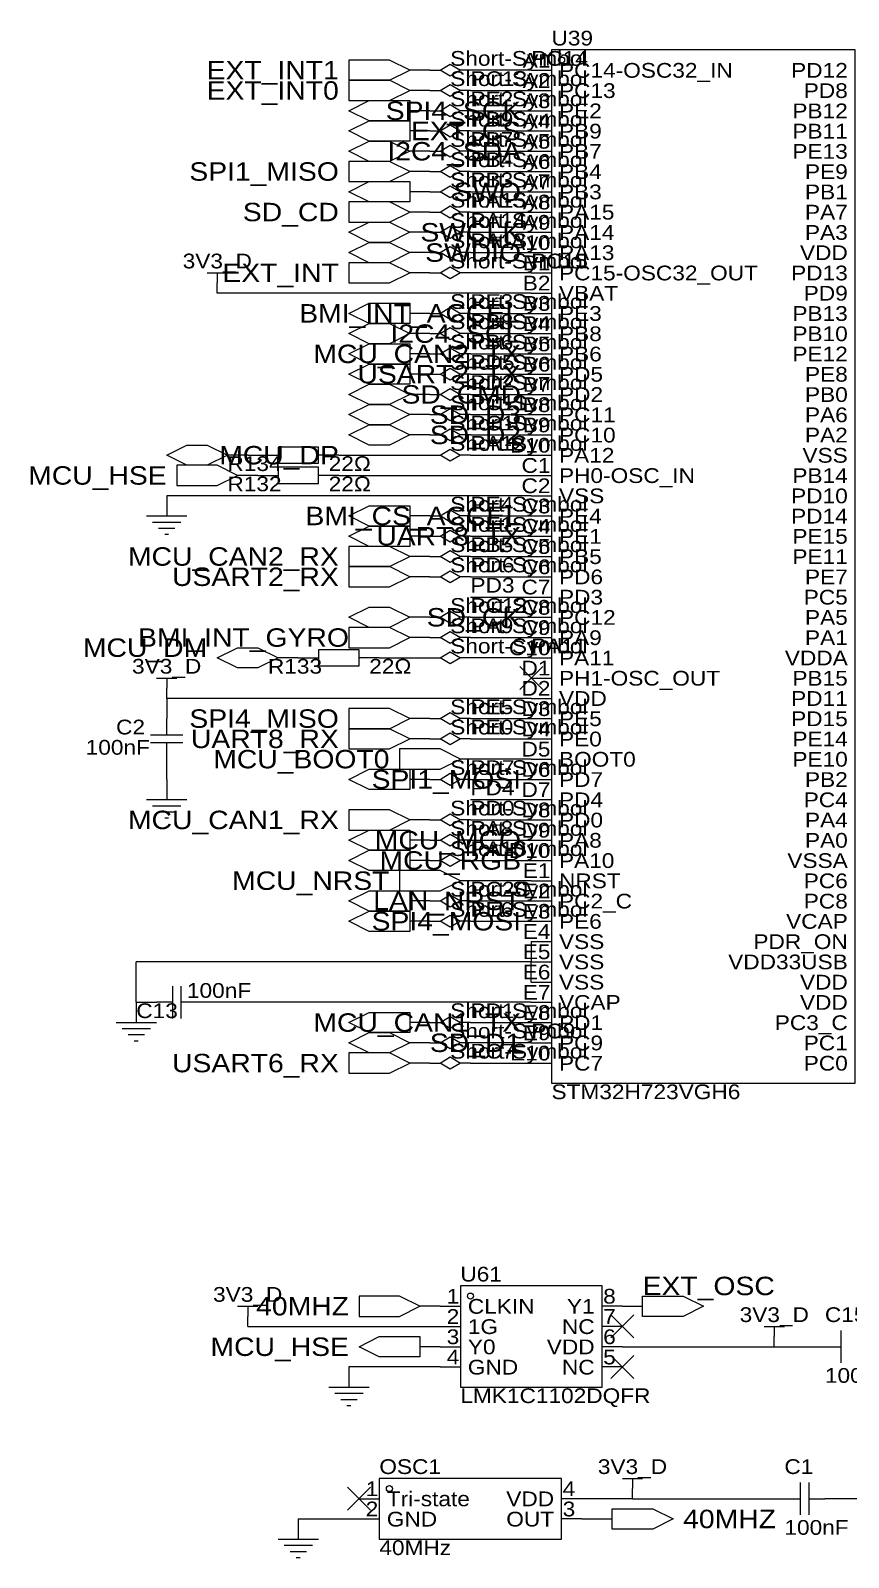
# Model space of a CAD drawing. Header units: millimetres. Extents: x -2 to 296, y 13 to 204.
# Drawn here: x -1.8 to 100.7, y 13 to 204.4 of the extents above; entities that cross this region are included whole.
import ezdxf
from ezdxf.enums import TextEntityAlignment as Align

# ---------------------------------------------------------------- set-up
doc = ezdxf.new("R2010")
doc.units = ezdxf.units.MM
doc.header["$MEASUREMENT"] = 0
doc.styles.get("Standard").update_dxf_attribs({"font": 'arial.ttf'})

msp = doc.modelspace()

# ---------------------------------------------------------------- linework, layer by layer
at = {"color": 1, "true_color": 0xa00000}
for points in [[(63.5, 201.93), (63.5, 72.39), (101.6, 72.39), (101.6, 201.93)], [(45.72, 199.39), (43.18, 200.66), (38.1, 200.66), (38.1, 198.12), (43.18, 198.12)], [(49.53, 199.39), (50.8, 200.15), (52.07, 199.39), (50.8, 198.63)], [(45.72, 196.85), (43.18, 198.12), (38.1, 198.12), (38.1, 195.58), (43.18, 195.58)], [(49.53, 196.85), (50.8, 197.61), (52.07, 196.85), (50.8, 196.09)], [(45.72, 193.04), (40.64, 193.04), (38.1, 194.31), (40.64, 195.58), (45.72, 195.58)], [(49.53, 194.31), (50.8, 195.07), (52.07, 194.31), (50.8, 193.55)], [(45.72, 190.5), (40.64, 190.5), (38.1, 191.77), (40.64, 193.04), (45.72, 193.04)], [(49.53, 191.77), (50.8, 192.53), (52.07, 191.77), (50.8, 191.01)], [(45.72, 189.23), (43.18, 187.96), (40.64, 187.96), (38.1, 189.23), (40.64, 190.5), (43.18, 190.5)], [(49.53, 189.23), (50.8, 189.99), (52.07, 189.23), (50.8, 188.47)], [(45.72, 186.69), (43.18, 187.96), (38.1, 187.96), (38.1, 185.42), (43.18, 185.42)], [(49.53, 186.69), (50.8, 187.45), (52.07, 186.69), (50.8, 185.93)], [(45.72, 182.88), (40.64, 182.88), (38.1, 184.15), (40.64, 185.42), (45.72, 185.42)], [(49.53, 184.15), (50.8, 184.91), (52.07, 184.15), (50.8, 183.39)], [(45.72, 181.61), (43.18, 182.88), (38.1, 182.88), (38.1, 180.34), (43.18, 180.34)], [(49.53, 181.61), (50.8, 182.37), (52.07, 181.61), (50.8, 180.85)], [(45.72, 179.07), (43.18, 177.8), (40.64, 177.8), (38.1, 179.07), (40.64, 180.34), (43.18, 180.34)], [(49.53, 179.07), (50.8, 179.83), (52.07, 179.07), (50.8, 178.31)], [(45.72, 176.53), (43.18, 175.26), (40.64, 175.26), (38.1, 176.53), (40.64, 177.8), (43.18, 177.8)], [(49.53, 176.53), (50.8, 177.29), (52.07, 176.53), (50.8, 175.77)], [(45.72, 173.99), (43.18, 175.26), (38.1, 175.26), (38.1, 172.72), (43.18, 172.72)], [(49.53, 173.99), (50.8, 174.75), (52.07, 173.99), (50.8, 173.23)], [(45.72, 167.64), (40.64, 167.64), (38.1, 168.91), (40.64, 170.18), (45.72, 170.18)], [(49.53, 168.91), (50.8, 169.67), (52.07, 168.91), (50.8, 168.15)], [(45.72, 166.37), (43.18, 165.1), (40.64, 165.1), (38.1, 166.37), (40.64, 167.64), (43.18, 167.64)], [(49.53, 166.37), (50.8, 167.13), (52.07, 166.37), (50.8, 165.61)], [(45.72, 162.56), (40.64, 162.56), (38.1, 163.83), (40.64, 165.1), (45.72, 165.1)], [(49.53, 163.83), (50.8, 164.59), (52.07, 163.83), (50.8, 163.07)], [(45.72, 160.02), (40.64, 160.02), (38.1, 161.29), (40.64, 162.56), (45.72, 162.56)], [(49.53, 161.29), (50.8, 162.05), (52.07, 161.29), (50.8, 160.53)], [(45.72, 158.75), (43.18, 157.48), (40.64, 157.48), (38.1, 158.75), (40.64, 160.02), (43.18, 160.02)], [(49.53, 158.75), (50.8, 159.51), (52.07, 158.75), (50.8, 157.99)], [(45.72, 156.21), (43.18, 154.94), (40.64, 154.94), (38.1, 156.21), (40.64, 157.48), (43.18, 157.48)], [(49.53, 156.21), (50.8, 156.97), (52.07, 156.21), (50.8, 155.45)], [(45.72, 153.67), (43.18, 152.4), (40.64, 152.4), (38.1, 153.67), (40.64, 154.94), (43.18, 154.94)], [(49.53, 153.67), (50.8, 154.43), (52.07, 153.67), (50.8, 152.91)], [(22.86, 151.13), (20.32, 149.86), (17.78, 149.86), (15.24, 151.13), (17.78, 152.4), (20.32, 152.4)], [(34.29, 150.11), (34.29, 152.15), (29.21, 152.15), (29.21, 150.11)], [(49.53, 151.13), (50.8, 151.89), (52.07, 151.13), (50.8, 150.37)], [(24.13, 148.59), (21.59, 149.86), (16.51, 149.86), (16.51, 147.32), (21.59, 147.32)], [(34.29, 147.57), (34.29, 149.61), (29.21, 149.61), (29.21, 147.57)], [(45.72, 142.24), (40.64, 142.24), (38.1, 143.51), (40.64, 144.78), (45.72, 144.78)], [(49.53, 143.51), (50.8, 144.27), (52.07, 143.51), (50.8, 142.75)], [(45.72, 139.7), (40.64, 139.7), (38.1, 140.97), (40.64, 142.24), (45.72, 142.24)], [(49.53, 140.97), (50.8, 141.73), (52.07, 140.97), (50.8, 140.21)], [(45.72, 138.43), (43.18, 139.7), (38.1, 139.7), (38.1, 137.16), (43.18, 137.16)], [(49.53, 138.43), (50.8, 139.19), (52.07, 138.43), (50.8, 137.67)], [(45.72, 135.89), (43.18, 137.16), (38.1, 137.16), (38.1, 134.62), (43.18, 134.62)], [(49.53, 135.89), (50.8, 136.65), (52.07, 135.89), (50.8, 135.13)], [(45.72, 130.81), (43.18, 129.54), (40.64, 129.54), (38.1, 130.81), (40.64, 132.08), (43.18, 132.08)], [(49.53, 130.81), (50.8, 131.57), (52.07, 130.81), (50.8, 130.05)], [(45.72, 128.27), (43.18, 129.54), (38.1, 129.54), (38.1, 127), (43.18, 127)], [(49.53, 128.27), (50.8, 129.03), (52.07, 128.27), (50.8, 127.51)], [(29.21, 125.73), (26.67, 124.46), (24.13, 124.46), (21.59, 125.73), (24.13, 127), (26.67, 127)], [(39.37, 124.71), (39.37, 126.75), (34.29, 126.75), (34.29, 124.71)], [(49.53, 125.73), (50.8, 126.49), (52.07, 125.73), (50.8, 124.97)], [(45.72, 118.11), (43.18, 119.38), (38.1, 119.38), (38.1, 116.84), (43.18, 116.84)], [(49.53, 118.11), (50.8, 118.87), (52.07, 118.11), (50.8, 117.35)], [(45.72, 115.57), (43.18, 116.84), (38.1, 116.84), (38.1, 114.3), (43.18, 114.3)], [(49.53, 115.57), (50.8, 116.33), (52.07, 115.57), (50.8, 114.81)], [(52.07, 113.03), (49.53, 114.3), (44.45, 114.3), (44.45, 111.76), (49.53, 111.76)], [(45.72, 109.22), (40.64, 109.22), (38.1, 110.49), (40.64, 111.76), (45.72, 111.76)], [(49.53, 110.49), (50.8, 111.25), (52.07, 110.49), (50.8, 109.73)], [(45.72, 105.41), (43.18, 106.68), (38.1, 106.68), (38.1, 104.14), (43.18, 104.14)], [(49.53, 105.41), (50.8, 106.17), (52.07, 105.41), (50.8, 104.65)], [(45.72, 101.6), (40.64, 101.6), (38.1, 102.87), (40.64, 104.14), (45.72, 104.14)], [(49.53, 102.87), (50.8, 103.63), (52.07, 102.87), (50.8, 102.11)], [(45.72, 99.06), (40.64, 99.06), (38.1, 100.33), (40.64, 101.6), (45.72, 101.6)], [(49.53, 100.33), (50.8, 101.09), (52.07, 100.33), (50.8, 99.57)], [(52.07, 97.79), (49.53, 99.06), (44.45, 99.06), (44.45, 96.52), (49.53, 96.52)], [(45.72, 93.98), (40.64, 93.98), (38.1, 95.25), (40.64, 96.52), (45.72, 96.52)], [(49.53, 95.25), (50.8, 96.01), (52.07, 95.25), (50.8, 94.49)], [(45.72, 91.44), (40.64, 91.44), (38.1, 92.71), (40.64, 93.98), (45.72, 93.98)], [(49.53, 92.71), (50.8, 93.47), (52.07, 92.71), (50.8, 91.95)], [(45.72, 78.74), (40.64, 78.74), (38.1, 80.01), (40.64, 81.28), (45.72, 81.28)], [(49.53, 80.01), (50.8, 80.77), (52.07, 80.01), (50.8, 79.25)], [(45.72, 77.47), (43.18, 76.2), (40.64, 76.2), (38.1, 77.47), (40.64, 78.74), (43.18, 78.74)], [(49.53, 77.47), (50.8, 78.23), (52.07, 77.47), (50.8, 76.71)], [(45.72, 74.93), (43.18, 76.2), (38.1, 76.2), (38.1, 73.66), (43.18, 73.66)], [(49.53, 74.93), (50.8, 75.69), (52.07, 74.93), (50.8, 74.17)], [(52.07, 46.99), (52.07, 34.29), (69.85, 34.29), (69.85, 46.99)], [(46.99, 44.45), (44.45, 45.72), (39.37, 45.72), (39.37, 43.18), (44.45, 43.18)], [(74.93, 45.72), (80.01, 45.72), (82.55, 44.45), (80.01, 43.18), (74.93, 43.18)], [(46.99, 38.1), (41.91, 38.1), (39.37, 39.37), (41.91, 40.64), (46.99, 40.64)], [(41.91, 22.86), (41.91, 15.24), (64.77, 15.24), (64.77, 22.86)], [(71.12, 19.05), (76.2, 19.05), (78.74, 17.78), (76.2, 16.51), (71.12, 16.51)]]:
    msp.add_lwpolyline(points, close=True, dxfattribs=at)
at = {"color": 1, "true_color": 0x880000}
for points in [[(48.26, 199.39), (45.72, 199.39)], [(48.26, 199.39), (49.53, 199.39)], [(53.34, 199.39), (52.07, 199.39)], [(60.96, 199.39), (63.5, 199.39)], [(48.26, 196.85), (45.72, 196.85)], [(48.26, 196.85), (49.53, 196.85)], [(53.34, 196.85), (52.07, 196.85)], [(60.96, 196.85), (63.5, 196.85)], [(48.26, 194.31), (45.72, 194.31)], [(48.26, 194.31), (49.53, 194.31)], [(53.34, 194.31), (52.07, 194.31)], [(60.96, 194.31), (63.5, 194.31)], [(48.26, 191.77), (45.72, 191.77)], [(48.26, 191.77), (49.53, 191.77)], [(53.34, 191.77), (52.07, 191.77)], [(60.96, 191.77), (63.5, 191.77)], [(48.26, 189.23), (45.72, 189.23)], [(48.26, 189.23), (49.53, 189.23)], [(53.34, 189.23), (52.07, 189.23)], [(60.96, 189.23), (63.5, 189.23)], [(48.26, 186.69), (45.72, 186.69)], [(48.26, 186.69), (49.53, 186.69)], [(53.34, 186.69), (52.07, 186.69)], [(60.96, 186.69), (63.5, 186.69)], [(48.26, 184.15), (45.72, 184.15)], [(48.26, 184.15), (49.53, 184.15)], [(53.34, 184.15), (52.07, 184.15)], [(60.96, 184.15), (63.5, 184.15)], [(48.26, 181.61), (45.72, 181.61)], [(48.26, 181.61), (49.53, 181.61)], [(53.34, 181.61), (52.07, 181.61)], [(60.96, 181.61), (63.5, 181.61)], [(48.26, 179.07), (45.72, 179.07)], [(48.26, 179.07), (49.53, 179.07)], [(53.34, 179.07), (52.07, 179.07)], [(60.96, 179.07), (63.5, 179.07)], [(48.26, 176.53), (45.72, 176.53)], [(48.26, 176.53), (49.53, 176.53)], [(53.34, 176.53), (52.07, 176.53)], [(60.96, 176.53), (63.5, 176.53)], [(21.59, 171.45), (21.59, 172.72)], [(48.26, 173.99), (45.72, 173.99)], [(48.26, 173.99), (49.53, 173.99)], [(53.34, 173.99), (52.07, 173.99)], [(60.96, 173.99), (63.5, 173.99)], [(60.96, 171.45), (63.5, 171.45)], [(48.26, 168.91), (45.72, 168.91)], [(48.26, 168.91), (49.53, 168.91)], [(53.34, 168.91), (52.07, 168.91)], [(60.96, 168.91), (63.5, 168.91)], [(48.26, 166.37), (45.72, 166.37)], [(48.26, 166.37), (49.53, 166.37)], [(53.34, 166.37), (52.07, 166.37)], [(60.96, 166.37), (63.5, 166.37)], [(48.26, 163.83), (45.72, 163.83)], [(48.26, 163.83), (49.53, 163.83)], [(53.34, 163.83), (52.07, 163.83)], [(60.96, 163.83), (63.5, 163.83)], [(48.26, 161.29), (45.72, 161.29)], [(48.26, 161.29), (49.53, 161.29)], [(53.34, 161.29), (52.07, 161.29)], [(60.96, 161.29), (63.5, 161.29)], [(48.26, 158.75), (45.72, 158.75)], [(48.26, 158.75), (49.53, 158.75)], [(53.34, 158.75), (52.07, 158.75)], [(60.96, 158.75), (63.5, 158.75)], [(48.26, 156.21), (45.72, 156.21)], [(48.26, 156.21), (49.53, 156.21)], [(53.34, 156.21), (52.07, 156.21)], [(60.96, 156.21), (63.5, 156.21)], [(48.26, 153.67), (45.72, 153.67)], [(48.26, 153.67), (49.53, 153.67)], [(53.34, 153.67), (52.07, 153.67)], [(60.96, 153.67), (63.5, 153.67)], [(25.4, 151.13), (22.86, 151.13)], [(26.67, 151.13), (29.21, 151.13)], [(36.83, 151.13), (34.29, 151.13)], [(48.26, 151.13), (49.53, 151.13)], [(53.34, 151.13), (52.07, 151.13)], [(60.96, 151.13), (63.5, 151.13)], [(26.67, 148.59), (24.13, 148.59)], [(26.67, 148.59), (29.21, 148.59)], [(36.83, 148.59), (34.29, 148.59)], [(60.96, 148.59), (63.5, 148.59)], [(15.24, 146.05), (15.24, 143.51)], [(60.96, 146.05), (63.5, 146.05)], [(48.26, 143.51), (45.72, 143.51)], [(48.26, 143.51), (49.53, 143.51)], [(53.34, 143.51), (52.07, 143.51)], [(60.96, 143.51), (63.5, 143.51)], [(48.26, 140.97), (45.72, 140.97)], [(48.26, 140.97), (49.53, 140.97)], [(53.34, 140.97), (52.07, 140.97)], [(60.96, 140.97), (63.5, 140.97)], [(48.26, 138.43), (45.72, 138.43)], [(48.26, 138.43), (49.53, 138.43)], [(53.34, 138.43), (52.07, 138.43)], [(60.96, 138.43), (63.5, 138.43)], [(48.26, 135.89), (45.72, 135.89)], [(48.26, 135.89), (49.53, 135.89)], [(53.34, 135.89), (52.07, 135.89)], [(60.96, 135.89), (63.5, 135.89)], [(60.96, 133.35), (63.5, 133.35)], [(48.26, 130.81), (45.72, 130.81)], [(48.26, 130.81), (49.53, 130.81)], [(53.34, 130.81), (52.07, 130.81)], [(60.96, 130.81), (63.5, 130.81)], [(48.26, 128.27), (45.72, 128.27)], [(48.26, 128.27), (49.53, 128.27)], [(53.34, 128.27), (52.07, 128.27)], [(60.96, 128.27), (63.5, 128.27)], [(31.75, 125.73), (29.21, 125.73)], [(31.75, 125.73), (34.29, 125.73)], [(41.91, 125.73), (39.37, 125.73)], [(48.26, 125.73), (49.53, 125.73)], [(53.34, 125.73), (52.07, 125.73)], [(60.96, 125.73), (63.5, 125.73)], [(60.96, 123.19), (63.5, 123.19)], [(15.24, 120.65), (15.24, 121.92)], [(15.24, 120.65), (15.24, 118.11)], [(60.96, 120.65), (63.5, 120.65)], [(48.26, 118.11), (45.72, 118.11)], [(48.26, 118.11), (49.53, 118.11)], [(53.34, 118.11), (52.07, 118.11)], [(60.96, 118.11), (63.5, 118.11)], [(48.26, 115.57), (45.72, 115.57)], [(48.26, 115.57), (49.53, 115.57)], [(53.34, 115.57), (52.07, 115.57)], [(60.96, 115.57), (63.5, 115.57)], [(15.24, 110.49), (15.24, 113.03)], [(54.61, 113.03), (52.07, 113.03)], [(60.96, 113.03), (63.5, 113.03)], [(15.24, 110.49), (15.24, 107.95)], [(48.26, 110.49), (45.72, 110.49)], [(48.26, 110.49), (49.53, 110.49)], [(53.34, 110.49), (52.07, 110.49)], [(60.96, 110.49), (63.5, 110.49)], [(60.96, 107.95), (63.5, 107.95)], [(48.26, 105.41), (45.72, 105.41)], [(48.26, 105.41), (49.53, 105.41)], [(53.34, 105.41), (52.07, 105.41)], [(60.96, 105.41), (63.5, 105.41)], [(48.26, 102.87), (45.72, 102.87)], [(48.26, 102.87), (49.53, 102.87)], [(53.34, 102.87), (52.07, 102.87)], [(60.96, 102.87), (63.5, 102.87)], [(48.26, 100.33), (45.72, 100.33)], [(48.26, 100.33), (49.53, 100.33)], [(53.34, 100.33), (52.07, 100.33)], [(60.96, 100.33), (63.5, 100.33)], [(54.61, 97.79), (52.07, 97.79)], [(60.96, 97.79), (63.5, 97.79)], [(48.26, 95.25), (45.72, 95.25)], [(48.26, 95.25), (49.53, 95.25)], [(53.34, 95.25), (52.07, 95.25)], [(60.96, 95.25), (63.5, 95.25)], [(48.26, 92.71), (45.72, 92.71)], [(48.26, 92.71), (49.53, 92.71)], [(53.34, 92.71), (52.07, 92.71)], [(60.96, 92.71), (63.5, 92.71)], [(60.96, 90.17), (63.5, 90.17)], [(60.96, 87.63), (63.5, 87.63)], [(60.96, 85.09), (63.5, 85.09)], [(11.43, 82.55), (11.43, 80.01)], [(11.43, 82.55), (13.97, 82.55)], [(21.59, 82.55), (19.05, 82.55)], [(60.96, 82.55), (63.5, 82.55)], [(48.26, 80.01), (45.72, 80.01)], [(48.26, 80.01), (49.53, 80.01)], [(53.34, 80.01), (52.07, 80.01)], [(60.96, 80.01), (63.5, 80.01)], [(48.26, 77.47), (45.72, 77.47)], [(48.26, 77.47), (49.53, 77.47)], [(53.34, 77.47), (52.07, 77.47)], [(60.96, 77.47), (63.5, 77.47)], [(48.26, 74.93), (45.72, 74.93)], [(48.26, 74.93), (49.53, 74.93)], [(53.34, 74.93), (52.07, 74.93)], [(60.96, 74.93), (63.5, 74.93)], [(49.53, 44.45), (46.99, 44.45)], [(49.53, 44.45), (52.07, 44.45)], [(72.39, 44.45), (69.85, 44.45)], [(72.39, 44.45), (74.93, 44.45)], [(25.4, 41.91), (25.4, 43.18)], [(49.53, 41.91), (52.07, 41.91)], [(72.39, 41.91), (69.85, 41.91)], [(91.44, 39.37), (91.44, 40.64)], [(49.53, 39.37), (46.99, 39.37)], [(49.53, 39.37), (52.07, 39.37)], [(72.39, 39.37), (69.85, 39.37)], [(95.25, 39.37), (97.79, 39.37)], [(38.1, 36.83), (38.1, 34.29)], [(49.53, 36.83), (52.07, 36.83)], [(72.39, 36.83), (69.85, 36.83)], [(73.66, 20.32), (73.66, 21.59)], [(39.37, 20.32), (41.91, 20.32)], [(67.31, 20.32), (64.77, 20.32)], [(90.17, 20.32), (92.71, 20.32)], [(100.33, 20.32), (97.79, 20.32)], [(31.75, 17.78), (31.75, 15.24)], [(39.37, 17.78), (41.91, 17.78)], [(67.31, 17.78), (64.77, 17.78)], [(68.58, 17.78), (71.12, 17.78)]]:
    msp.add_lwpolyline(points, dxfattribs=at)
at = {"color": 1, "true_color": 0x008800}
for points in [[(60.96, 199.39), (53.34, 199.39)], [(53.34, 196.85), (60.96, 196.85)], [(53.34, 194.31), (60.96, 194.31)], [(53.34, 191.77), (60.96, 191.77)], [(53.34, 189.23), (60.96, 189.23)], [(53.34, 186.69), (60.96, 186.69)], [(53.34, 184.15), (60.96, 184.15)], [(53.34, 181.61), (60.96, 181.61)], [(53.34, 179.07), (60.96, 179.07)], [(53.34, 176.53), (60.96, 176.53)], [(60.96, 173.99), (53.34, 173.99)], [(60.96, 171.45), (21.59, 171.45)], [(53.34, 168.91), (60.96, 168.91)], [(53.34, 166.37), (60.96, 166.37)], [(53.34, 163.83), (60.96, 163.83)], [(53.34, 161.29), (60.96, 161.29)], [(53.34, 158.75), (60.96, 158.75)], [(53.34, 156.21), (60.96, 156.21)], [(53.34, 153.67), (60.96, 153.67)], [(25.4, 151.13), (26.67, 151.13)], [(36.83, 151.13), (48.26, 151.13)], [(53.34, 151.13), (60.96, 151.13)], [(36.83, 148.59), (60.96, 148.59)], [(60.96, 146.05), (15.24, 146.05)], [(53.34, 143.51), (60.96, 143.51)], [(53.34, 140.97), (60.96, 140.97)], [(53.34, 138.43), (60.96, 138.43)], [(53.34, 135.89), (60.96, 135.89)], [(53.34, 133.35), (60.96, 133.35)], [(53.34, 130.81), (60.96, 130.81)], [(53.34, 128.27), (60.96, 128.27)], [(41.91, 125.73), (48.26, 125.73)], [(60.96, 125.73), (53.34, 125.73)], [(60.96, 120.65), (15.24, 120.65)], [(53.34, 118.11), (60.96, 118.11)], [(53.34, 115.57), (60.96, 115.57)], [(60.96, 113.03), (54.61, 113.03)], [(53.34, 110.49), (60.96, 110.49)], [(53.34, 107.95), (60.96, 107.95)], [(53.34, 105.41), (60.96, 105.41)], [(53.34, 102.87), (60.96, 102.87)], [(53.34, 100.33), (60.96, 100.33)], [(60.96, 97.79), (54.61, 97.79)], [(53.34, 95.25), (60.96, 95.25)], [(53.34, 92.71), (60.96, 92.71)], [(60.96, 90.17), (60.96, 87.63)], [(60.96, 87.63), (11.43, 87.63)], [(11.43, 82.55), (11.43, 87.63)], [(60.96, 85.09), (60.96, 87.63)], [(60.96, 82.55), (21.59, 82.55)], [(53.34, 80.01), (60.96, 80.01)], [(60.96, 77.47), (53.34, 77.47)], [(53.34, 74.93), (60.96, 74.93)], [(25.4, 41.91), (49.53, 41.91)], [(72.39, 39.37), (91.44, 39.37)], [(91.44, 39.37), (95.25, 39.37)], [(49.53, 36.83), (38.1, 36.83)], [(73.66, 20.32), (67.31, 20.32)], [(73.66, 20.32), (90.17, 20.32)], [(104.14, 20.32), (100.33, 20.32)], [(31.75, 17.78), (39.37, 17.78)], [(67.31, 17.78), (68.58, 17.78)]]:
    msp.add_lwpolyline(points, dxfattribs=at)
at = {"color": 1, "true_color": 0xa00000}
for points in [[(20.32, 173.99), (22.86, 173.99)], [(21.59, 173.99), (21.59, 172.72)], [(12.7, 143.51), (17.78, 143.51)], [(13.46, 142.75), (17.02, 142.75)], [(14.22, 141.99), (16.26, 141.99)], [(14.99, 141.22), (15.49, 141.22)], [(13.97, 123.19), (16.51, 123.19)], [(15.24, 123.19), (15.24, 121.92)], [(15.24, 116.08), (15.24, 118.11)], [(13.21, 116.08), (17.27, 116.08)], [(17.27, 115.06), (13.21, 115.06)], [(15.24, 113.03), (15.24, 115.06)], [(12.7, 107.95), (17.78, 107.95)], [(13.46, 107.19), (17.02, 107.19)], [(14.22, 106.43), (16.26, 106.43)], [(14.99, 105.66), (15.49, 105.66)], [(16, 80.52), (16, 84.58)], [(17.02, 84.58), (17.02, 80.52)], [(16, 82.55), (13.97, 82.55)], [(19.05, 82.55), (17.02, 82.55)], [(8.89, 80.01), (13.97, 80.01)], [(9.65, 79.25), (13.21, 79.25)], [(10.41, 78.49), (12.45, 78.49)], [(11.18, 77.72), (11.68, 77.72)], [(24.13, 44.45), (26.67, 44.45)], [(25.4, 44.45), (25.4, 43.18)], [(90.17, 41.91), (92.71, 41.91)], [(91.44, 41.91), (91.44, 40.64)], [(99.82, 37.34), (99.82, 41.4)], [(97.79, 39.37), (99.82, 39.37)], [(35.56, 34.29), (40.64, 34.29)], [(36.32, 33.53), (39.88, 33.53)], [(37.08, 32.77), (39.12, 32.77)], [(37.85, 32), (38.35, 32)], [(72.39, 22.86), (74.93, 22.86)], [(73.66, 22.86), (73.66, 21.59)], [(94.74, 18.29), (94.74, 22.35)], [(95.76, 22.35), (95.76, 18.29)], [(92.71, 20.32), (94.74, 20.32)], [(95.76, 20.32), (97.79, 20.32)], [(29.21, 15.24), (34.29, 15.24)], [(29.97, 14.48), (33.53, 14.48)], [(30.73, 13.72), (32.77, 13.72)], [(31.5, 12.95), (32, 12.95)]]:
    msp.add_lwpolyline(points, dxfattribs=at)
at = {"color": 1, "true_color": 0x33cc33}
for points in [[(62.4, 124.63), (59.52, 121.75)], [(59.52, 124.63), (62.4, 121.75)], [(73.83, 43.35), (70.95, 40.47)], [(70.95, 43.35), (73.83, 40.47)], [(73.83, 38.27), (70.95, 35.39)], [(70.95, 38.27), (73.83, 35.39)], [(40.81, 21.76), (37.93, 18.88)], [(37.93, 21.76), (40.81, 18.88)]]:
    msp.add_lwpolyline(points, dxfattribs=at)
at = {"color": 1, "lineweight": 0, "true_color": 0xa00000}
for centre in [(64.77, 200.66), (53.34, 45.72)]:
    msp.add_circle(centre, 0.381, dxfattribs=at)
at = {"true_color": 0xa00000}
msp.add_ellipse((43.18, 21.59), major_axis=(0.381, 0), ratio=1, dxfattribs=at)

# ---------------------------------------------------------------- texts
at = {"color": 1, "true_color": 0x000080, "width": 1.1}
for s, height, p in [('U39', 1.849, (63.5, 201.93)), ('Short-Symbol', 1.8491, (50.8, 199.39)), ('Short-Symbol', 1.8491, (50.8, 196.85)), ('Short-Symbol', 1.8491, (50.8, 194.31)), ('Short-Symbol', 1.8491, (50.8, 191.77)), ('Short-Symbol', 1.8491, (50.8, 189.23)), ('Short-Symbol', 1.8491, (50.8, 186.69)), ('Short-Symbol', 1.8491, (50.8, 184.15)), ('Short-Symbol', 1.8491, (50.8, 181.61)), ('Short-Symbol', 1.8491, (50.8, 179.07)), ('Short-Symbol', 1.8491, (50.8, 176.53)), ('Short-Symbol', 1.8491, (50.8, 173.99)), ('Short-Symbol', 1.8491, (50.8, 168.91)), ('Short-Symbol', 1.8491, (50.8, 166.37)), ('Short-Symbol', 1.8491, (50.8, 163.83)), ('Short-Symbol', 1.8491, (50.8, 161.29)), ('Short-Symbol', 1.8491, (50.8, 158.75)), ('Short-Symbol', 1.8491, (50.8, 156.21)), ('Short-Symbol', 1.8491, (50.8, 153.67)), ('Short-Symbol', 1.8491, (50.8, 151.13)), ('R134', 1.849, (22.86, 148.59)), ('22Ω', 1.849, (35.56, 148.59)), ('R132', 1.849, (22.86, 146.05)), ('22Ω', 1.849, (35.56, 146.05)), ('Short-Symbol', 1.8491, (50.8, 143.51)), ('Short-Symbol', 1.8491, (50.8, 140.97)), ('Short-Symbol', 1.8491, (50.8, 138.43)), ('Short-Symbol', 1.8491, (50.8, 135.89)), ('Short-Symbol', 1.8491, (50.8, 130.81)), ('Short-Symbol', 1.8491, (50.8, 128.27)), ('Short-Symbol', 1.8491, (50.8, 125.73)), ('R133', 1.849, (27.94, 123.19)), ('22Ω', 1.849, (40.64, 123.19)), ('Short-Symbol', 1.8491, (50.8, 118.11)), ('C2', 1.849, (8.89, 115.57)), ('Short-Symbol', 1.8491, (50.8, 115.57)), ('100nF', 1.849, (5.08, 113.03)), ('Short-Symbol', 1.8491, (50.8, 110.49)), ('Short-Symbol', 1.8491, (50.8, 105.41)), ('Short-Symbol', 1.8491, (50.8, 102.87)), ('Short-Symbol', 1.8491, (50.8, 100.33)), ('Short-Symbol', 1.8491, (50.8, 95.25)), ('Short-Symbol', 1.8491, (50.8, 92.71)), ('100nF', 1.849, (17.78, 82.55)), ('C13', 1.849, (11.43, 80.01)), ('Short-Symbol', 1.8491, (50.8, 80.01)), ('Short-Symbol', 1.8491, (50.8, 77.47)), ('Short-Symbol', 1.8491, (50.8, 74.93)), ('STM32H723VGH6', 1.8491, (63.5, 69.85)), ('U61', 1.849, (52.07, 46.99)), ('C155', 1.849, (97.79, 41.91)), ('100nF', 1.849, (97.79, 34.29)), ('LMK1C1102DQFR', 1.8491, (52.07, 31.75)), ('OSC1', 1.849, (41.91, 22.86)), ('C1', 1.849, (92.71, 22.86)), ('100nF', 1.849, (92.71, 15.24)), ('40MHz', 1.849, (41.91, 12.7))]:
    msp.add_text(s, height=height, dxfattribs=at).set_placement(p, align=Align.BOTTOM_LEFT)
at = {"color": 1, "true_color": 0x000000, "width": 1.1}
for s, height, p in [('A1', 1.849, (63.37, 199.16)), ('PD12', 1.849, (100.66, 197.89)), ('A2', 1.849, (63.37, 196.62)), ('PD8', 1.849, (100.66, 195.35)), ('A3', 1.849, (63.37, 194.08)), ('PB12', 1.849, (100.66, 192.81)), ('A4', 1.849, (63.37, 191.54)), ('PB11', 1.849, (100.66, 190.27)), ('A5', 1.849, (63.37, 189)), ('PE13', 1.849, (100.66, 187.73)), ('A6', 1.849, (63.37, 186.46)), ('PE9', 1.849, (100.66, 185.19)), ('A7', 1.849, (63.37, 183.92)), ('A8', 1.849, (63.37, 181.38)), ('PB1', 1.849, (100.66, 182.65)), ('PA7', 1.849, (100.66, 180.11)), ('A9', 1.849, (63.37, 178.84)), ('PA3', 1.849, (100.66, 177.57)), ('A10', 1.849, (63.37, 176.3)), ('B1', 1.849, (63.37, 173.76)), ('VDD', 1.849, (100.66, 175.03)), ('PD13', 1.849, (100.66, 172.49)), ('B2', 1.849, (63.37, 171.22)), ('PD9', 1.849, (100.66, 169.95)), ('B3', 1.849, (63.37, 168.68)), ('B4', 1.849, (63.37, 166.14)), ('PB13', 1.849, (100.66, 167.41)), ('PB10', 1.849, (100.66, 164.87)), ('B5', 1.849, (63.37, 163.6)), ('PE12', 1.849, (100.66, 162.33)), ('B6', 1.849, (63.37, 161.06)), ('B7', 1.849, (63.37, 158.52)), ('PE8', 1.849, (100.66, 159.79)), ('PB0', 1.849, (100.66, 157.25)), ('B8', 1.849, (63.37, 155.98)), ('PA6', 1.849, (100.66, 154.71)), ('B9', 1.849, (63.37, 153.44)), ('B10', 1.849, (63.37, 150.9)), ('PA2', 1.849, (100.66, 152.17)), ('VSS', 1.849, (100.66, 149.63)), ('C1', 1.849, (63.37, 148.36)), ('PB14', 1.849, (100.66, 147.09)), ('C2', 1.849, (63.37, 145.82)), ('C3', 1.849, (63.37, 143.28)), ('PD10', 1.849, (100.66, 144.55)), ('PD14', 1.849, (100.66, 142.01)), ('C4', 1.849, (63.37, 140.74)), ('PE15', 1.849, (100.66, 139.47)), ('C5', 1.849, (63.37, 138.2)), ('C6', 1.849, (63.37, 135.66)), ('PE11', 1.849, (100.66, 136.93)), ('PE7', 1.849, (100.66, 134.39)), ('C7', 1.849, (63.37, 133.12)), ('PC5', 1.849, (100.66, 131.85)), ('C8', 1.849, (63.37, 130.58)), ('C9', 1.849, (63.37, 128.04)), ('PA5', 1.849, (100.66, 129.31)), ('PA1', 1.849, (100.66, 126.77)), ('C10', 1.849, (63.37, 125.5)), ('VDDA', 1.849, (100.66, 124.23)), ('D1', 1.849, (63.37, 122.96)), ('D2', 1.849, (63.37, 120.42)), ('PB15', 1.849, (100.66, 121.69)), ('PD11', 1.849, (100.66, 119.15)), ('D3', 1.849, (63.37, 117.88)), ('PD15', 1.849, (100.66, 116.61)), ('D4', 1.849, (63.37, 115.34)), ('D5', 1.849, (63.37, 112.8)), ('PE14', 1.849, (100.66, 114.07)), ('PE10', 1.849, (100.66, 111.53)), ('D6', 1.849, (63.37, 110.26)), ('PB2', 1.849, (100.66, 108.99)), ('D7', 1.849, (63.37, 107.72)), ('D8', 1.849, (63.37, 105.18)), ('PC4', 1.849, (100.66, 106.45)), ('PA4', 1.849, (100.66, 103.91)), ('D9', 1.849, (63.37, 102.64)), ('PA0', 1.849, (100.66, 101.37)), ('D10', 1.849, (63.37, 100.1)), ('E1', 1.849, (63.37, 97.56)), ('VSSA', 1.849, (100.66, 98.83)), ('PC6', 1.849, (100.66, 96.29)), ('E2', 1.849, (63.37, 95.02)), ('PC8', 1.849, (100.66, 93.75)), ('E3', 1.849, (63.37, 92.48)), ('E4', 1.849, (63.37, 89.94)), ('VCAP', 1.849, (100.66, 91.21)), ('PDR_ON', 1.849, (100.66, 88.67)), ('E5', 1.849, (63.37, 87.4)), ('VDD33USB', 1.849, (100.66, 86.13)), ('E6', 1.849, (63.37, 84.86)), ('E7', 1.849, (63.37, 82.32)), ('VDD', 1.849, (100.66, 83.59)), ('VDD', 1.849, (100.66, 81.05)), ('E8', 1.849, (63.37, 79.78)), ('PC3_C', 1.849, (100.66, 78.51)), ('E9', 1.849, (63.37, 77.24)), ('E10', 1.849, (63.37, 74.7)), ('PC1', 1.849, (100.66, 75.97)), ('PC0', 1.849, (100.66, 73.43)), ('1', 1.85, (51.94, 44.22)), ('2', 1.85, (51.94, 41.68)), ('Y1', 1.849, (68.91, 42.95)), ('NC', 1.849, (68.91, 40.41)), ('3', 1.85, (51.94, 39.14)), ('VDD', 1.849, (68.91, 37.87)), ('4', 1.85, (51.94, 36.6)), ('NC', 1.849, (68.91, 35.33)), ('1', 1.85, (41.78, 20.09)), ('VDD', 1.849, (63.83, 18.82)), ('2', 1.85, (41.78, 17.55)), ('OUT', 1.849, (63.83, 16.28))]:
    msp.add_text(s, height=height, dxfattribs=at).set_placement(p, align=Align.BOTTOM_RIGHT)
at = {"color": 1, "true_color": 0x0000ff, "width": 1.1}
for s, p in [('PC14', (60.96, 199.39)), ('PC13', (53.34, 196.85)), ('PE2', (53.34, 194.31)), ('PB9', (53.34, 191.77)), ('PB7', (53.34, 189.23)), ('PB4', (53.34, 186.69)), ('PB3', (53.34, 184.15)), ('PA15', (53.34, 181.61)), ('PA14', (53.34, 179.07)), ('PA13', (53.34, 176.53)), ('PC15', (60.96, 173.99)), ('PE3', (53.34, 168.91)), ('PB8', (53.34, 166.37)), ('PB6', (53.34, 163.83)), ('PD5', (53.34, 161.29)), ('PD2', (53.34, 158.75)), ('PC11', (53.34, 156.21)), ('PC10', (53.34, 153.67)), ('PA12', (53.34, 151.13)), ('PE4', (53.34, 143.51)), ('PE1', (53.34, 140.97)), ('PB5', (53.34, 138.43)), ('PD6', (53.34, 135.89)), ('PD3', (53.34, 133.35)), ('PC12', (53.34, 130.81)), ('PA9', (53.34, 128.27)), ('PA11', (60.96, 125.73)), ('PE5', (53.34, 118.11)), ('PE0', (53.34, 115.57)), ('PD7', (53.34, 110.49)), ('PD4', (53.34, 107.95)), ('PD0', (53.34, 105.41)), ('PA8', (53.34, 102.87)), ('PA10', (53.34, 100.33)), ('PC2C', (53.34, 95.25)), ('PE6', (53.34, 92.71)), ('PD1', (53.34, 80.01)), ('PC9', (60.96, 77.47)), ('PC7', (53.34, 74.93))]:
    msp.add_text(s, height=1.849, dxfattribs=at).set_placement(p, align=Align.BOTTOM_LEFT)
at = {"color": 1, "true_color": 0x000080, "width": 1.1}
for s, height, p in [('EXT_INT1', 2.311, (36.83, 199.39)), ('EXT_INT1', 2.311, (36.83, 199.39)), ('EXT_INT0', 2.311, (36.83, 196.85)), ('EXT_INT0', 2.311, (36.83, 196.85)), ('SPI4_SCK', 2.311, (59.69, 194.31)), ('SPI4_SCK', 2.311, (59.69, 194.31)), ('EXT_CS', 2.311, (59.69, 191.77)), ('EXT_CS', 2.311, (59.69, 191.77)), ('I2C4_SDA', 2.311, (59.69, 189.23)), ('I2C4_SDA', 2.311, (59.69, 189.23)), ('SPI1_MISO', 2.311, (36.83, 186.69)), ('SPI1_MISO', 2.311, (36.83, 186.69)), ('SWO', 2.311, (59.69, 184.15)), ('SWO', 2.311, (59.69, 184.15)), ('SD_CD', 2.311, (36.83, 181.61)), ('SD_CD', 2.311, (36.83, 181.61)), ('SWCLK', 2.311, (59.69, 179.07)), ('SWCLK', 2.311, (59.69, 179.07)), ('SWDIO', 2.311, (59.69, 176.53)), ('SWDIO', 2.311, (59.69, 176.53)), ('EXT_INT', 2.311, (36.83, 173.99)), ('EXT_INT', 2.311, (36.83, 173.99)), ('BMI_INT_ACCEL', 2.3114, (59.69, 168.91)), ('BMI_INT_ACCEL', 2.3114, (59.69, 168.91)), ('I2C4_SCL', 2.311, (59.69, 166.37)), ('I2C4_SCL', 2.311, (59.69, 166.37)), ('MCU_CAN2_TX', 2.3114, (59.69, 163.83)), ('MCU_CAN2_TX', 2.3114, (59.69, 163.83)), ('USART2_TX', 2.311, (59.69, 161.29)), ('USART2_TX', 2.311, (59.69, 161.29)), ('SD_CMD', 2.311, (59.69, 158.75)), ('SD_CMD', 2.311, (59.69, 158.75)), ('SD_D3', 2.311, (59.69, 156.21)), ('SD_D3', 2.311, (59.69, 156.21)), ('SD_D2', 2.311, (59.69, 153.67)), ('SD_D2', 2.311, (59.69, 153.67)), ('MCU_DP', 2.311, (36.83, 151.13)), ('MCU_DP', 2.311, (36.83, 151.13)), ('MCU_HSE', 2.311, (15.24, 148.59)), ('MCU_HSE', 2.311, (15.24, 148.59)), ('BMI_CS_ACCEL', 2.3114, (59.69, 143.51)), ('BMI_CS_ACCEL', 2.3114, (59.69, 143.51)), ('UART8_TX', 2.311, (59.69, 140.97)), ('UART8_TX', 2.311, (59.69, 140.97)), ('MCU_CAN2_RX', 2.3114, (36.83, 138.43)), ('MCU_CAN2_RX', 2.3114, (36.83, 138.43)), ('USART2_RX', 2.311, (36.83, 135.89)), ('USART2_RX', 2.311, (36.83, 135.89)), ('SD_CK', 2.311, (59.69, 130.81)), ('SD_CK', 2.311, (59.69, 130.81)), ('BMI_INT_GYRO', 2.3114, (38.1, 128.27)), ('BMI_INT_GYRO', 2.3114, (38.1, 128.27)), ('MCU_DM', 2.311, (20.32, 127)), ('MCU_DM', 2.311, (20.32, 127)), ('SPI4_MISO', 2.311, (36.83, 118.11)), ('SPI4_MISO', 2.311, (36.83, 118.11)), ('UART8_RX', 2.311, (36.83, 115.57)), ('UART8_RX', 2.311, (36.83, 115.57)), ('MCU_BOOT0', 2.311, (43.18, 113.03)), ('MCU_BOOT0', 2.311, (43.18, 113.03)), ('SPI1_MOSI', 2.311, (59.69, 110.49)), ('SPI1_MOSI', 2.311, (59.69, 110.49)), ('MCU_CAN1_RX', 2.3114, (36.83, 105.41)), ('MCU_CAN1_RX', 2.3114, (36.83, 105.41)), ('MCU_MCO', 2.311, (59.69, 102.87)), ('MCU_MCO', 2.311, (59.69, 102.87)), ('MCU_RGB', 2.311, (59.69, 100.33)), ('MCU_RGB', 2.311, (59.69, 100.33)), ('MCU_NRST', 2.311, (43.18, 97.79)), ('MCU_NRST', 2.311, (43.18, 97.79)), ('LAN_NRST', 2.311, (59.69, 95.25)), ('LAN_NRST', 2.311, (59.69, 95.25)), ('SPI4_MOSI', 2.311, (59.69, 92.71)), ('SPI4_MOSI', 2.311, (59.69, 92.71)), ('MCU_CAN1_TX', 2.3114, (59.69, 80.01)), ('MCU_CAN1_TX', 2.3114, (59.69, 80.01)), ('SD_D1', 2.311, (59.69, 77.47)), ('SD_D1', 2.311, (59.69, 77.47)), ('USART6_RX', 2.311, (36.83, 74.93)), ('USART6_RX', 2.311, (36.83, 74.93)), ('40MHZ', 2.311, (38.1, 44.45)), ('40MHZ', 2.311, (38.1, 44.45)), ('MCU_HSE', 2.311, (38.1, 39.37)), ('MCU_HSE', 2.311, (38.1, 39.37))]:
    msp.add_text(s, height=height, dxfattribs=at).set_placement(p, align=Align.MIDDLE_RIGHT)
at = {"color": 1, "true_color": 0x000000, "width": 1.1}
for s, height, p in [('PC14-OSC32_IN', 1.8491, (64.44, 197.89)), ('PC13', 1.849, (64.44, 195.35)), ('PE2', 1.849, (64.44, 192.81)), ('PB9', 1.849, (64.44, 190.27)), ('PB7', 1.849, (64.44, 187.73)), ('PB4', 1.849, (64.44, 185.19)), ('PB3', 1.849, (64.44, 182.65)), ('PA15', 1.849, (64.44, 180.11)), ('PA14', 1.849, (64.44, 177.57)), ('PA13', 1.849, (64.44, 175.03)), ('PC15-OSC32_OUT', 1.8491, (64.44, 172.49)), ('VBAT', 1.849, (64.44, 169.95)), ('PE3', 1.849, (64.44, 167.41)), ('PB8', 1.849, (64.44, 164.87)), ('PB6', 1.849, (64.44, 162.33)), ('PD5', 1.849, (64.44, 159.79)), ('PD2', 1.849, (64.44, 157.25)), ('PC11', 1.849, (64.44, 154.71)), ('PC10', 1.849, (64.44, 152.17)), ('PA12', 1.849, (64.44, 149.63)), ('PH0-OSC_IN', 1.849, (64.44, 147.09)), ('VSS', 1.849, (64.44, 144.55)), ('PE4', 1.849, (64.44, 142.01)), ('PE1', 1.849, (64.44, 139.47)), ('PB5', 1.849, (64.44, 136.93)), ('PD6', 1.849, (64.44, 134.39)), ('PD3', 1.849, (64.44, 131.85)), ('PC12', 1.849, (64.44, 129.31)), ('PA9', 1.849, (64.44, 126.77)), ('PA11', 1.849, (64.44, 124.23)), ('PH1-OSC_OUT', 1.8491, (64.44, 121.69)), ('VDD', 1.849, (64.44, 119.15)), ('PE5', 1.849, (64.44, 116.61)), ('PE0', 1.849, (64.44, 114.07)), ('BOOT0', 1.849, (64.44, 111.53)), ('PD7', 1.849, (64.44, 108.99)), ('PD4', 1.849, (64.44, 106.45)), ('PD0', 1.849, (64.44, 103.91)), ('PA8', 1.849, (64.44, 101.37)), ('PA10', 1.849, (64.44, 98.83)), ('NRST', 1.849, (64.44, 96.29)), ('PC2_C', 1.849, (64.44, 93.75)), ('PE6', 1.849, (64.44, 91.21)), ('VSS', 1.849, (64.44, 88.67)), ('VSS', 1.849, (64.44, 86.13)), ('VSS', 1.849, (64.44, 83.59)), ('VCAP', 1.849, (64.44, 81.05)), ('PD1', 1.849, (64.44, 78.51)), ('PC9', 1.849, (64.44, 75.97)), ('PC7', 1.849, (64.44, 73.43)), ('8', 1.85, (69.98, 44.22)), ('CLKIN', 1.849, (53.01, 42.95)), ('7', 1.85, (69.98, 41.68)), ('1G', 1.849, (53.01, 40.41)), ('Y0', 1.849, (53.01, 37.87)), ('6', 1.85, (69.98, 39.14)), ('5', 1.85, (69.98, 36.6)), ('GND', 1.849, (53.01, 35.33)), ('Tri-state', 1.849, (42.85, 18.82)), ('4', 1.85, (64.9, 20.09)), ('3', 1.85, (64.9, 17.55)), ('GND', 1.849, (42.85, 16.28))]:
    msp.add_text(s, height=height, dxfattribs=at).set_placement(p, align=Align.BOTTOM_LEFT)
at = {"color": 1, "true_color": 0x000080, "width": 1.1}
for p in [(21.59, 173.99), (21.59, 173.99), (15.24, 123.19), (15.24, 123.19), (25.4, 44.45), (25.4, 44.45), (91.44, 41.91), (91.44, 41.91), (73.66, 22.86), (73.66, 22.86)]:
    msp.add_text('3V3_D', height=1.849, dxfattribs=at).set_placement(p, align=Align.BOTTOM_CENTER)
for s, p in [('EXT_OSC', (74.93, 46.99)), ('EXT_OSC', (74.93, 46.99)), ('40MHZ', (80.01, 17.78)), ('40MHZ', (80.01, 17.78))]:
    msp.add_text(s, height=2.311, dxfattribs=at).set_placement(p, align=Align.MIDDLE_LEFT)

doc.saveas('drawing.dxf')
